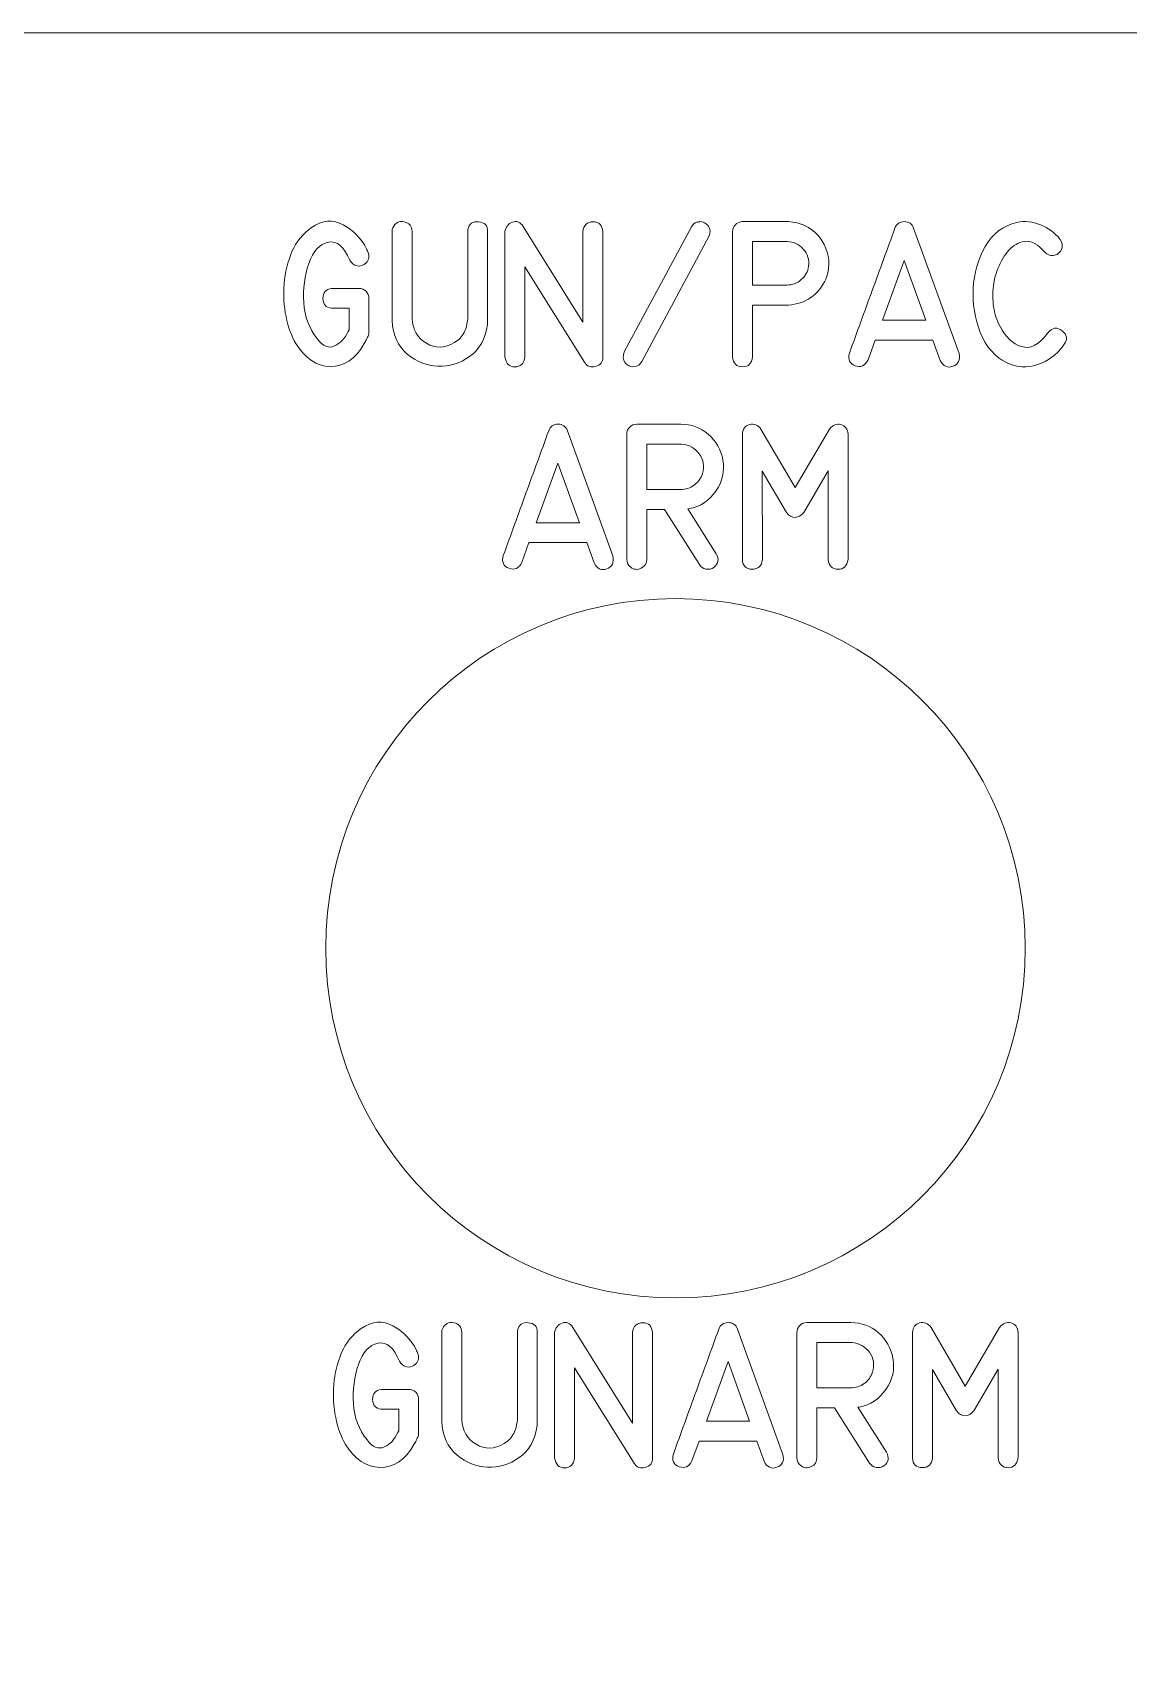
# Model space of a CAD drawing. Header units: millimetres. Extents: x -77 to 260, y -244 to 128.
# Drawn here: x -25.6 to 1.02, y 87.03 to 126.76 of the extents above; entities that cross this region are included whole.
import ezdxf

# ---------------------------------------------------------------- set-up
doc = ezdxf.new("R2010")
doc.units = ezdxf.units.MM
doc.header["$MEASUREMENT"] = 0
doc.layers.add('Cut', color=7, linetype='Continuous')
doc.layers.add('Engrave', color=7, linetype='Continuous')

msp = doc.modelspace()

# ---------------------------------------------------------------- linework, layer by layer
at = {"layer": 'Cut', "color": 250, "lineweight": 9}
msp.add_open_spline([(15.9454, 126.7647), (15.9454, 126.7647), (-65.0547, 126.7647), (-65.0547, 126.7647), (-65.0547, 126.7647), (-65.8797, 126.7647), (-66.5547, 126.0897), (-66.5547, 125.2647), (-66.5547, 125.2647), (-66.5547, 125.2647), (-66.5547, 122.5647), (-66.5547, 122.5647), (-66.5547, 122.5647), (-66.5547, 119.251), (-69.241, 116.5647), (-72.5547, 116.5647), (-72.5547, 116.5647), (-72.5547, 116.5647), (-75.2546, 116.5647), (-75.2546, 116.5647), (-75.2546, 116.5647), (-76.0796, 116.5647), (-76.7546, 115.8897), (-76.7546, 115.0647), (-76.7546, 115.0647), (-76.7546, 115.0647), (-76.7546, -23.8355), (-76.7546, -23.8355), (-76.7546, -23.8355), (-76.7546, -24.6605), (-76.0796, -25.3355), (-75.2546, -25.3355), (-75.2546, -25.3355), (-75.2546, -25.3355), (-72.5547, -25.3355), (-72.5547, -25.3355), (-72.5547, -25.3355), (-69.241, -25.3355), (-66.5547, -28.0218), (-66.5547, -31.3355), (-66.5547, -31.3355), (-66.5547, -31.3355), (-66.5547, -34.0353), (-66.5547, -34.0353), (-66.5547, -34.0353), (-66.5547, -34.8603), (-65.8797, -35.5353), (-65.0547, -35.5353), (-65.0547, -35.5353), (-65.0547, -35.5353), (15.9454, -35.5353), (15.9454, -35.5353), (15.9454, -35.5353), (16.7704, -35.5353), (17.4454, -34.8603), (17.4454, -34.0353), (17.4454, -34.0353), (17.4454, -34.0353), (17.4454, -31.3355), (17.4454, -31.3355), (17.4454, -31.3355), (17.4454, -28.0218), (20.1317, -25.3355), (23.4454, -25.3355), (23.4454, -25.3355), (23.4454, -25.3355), (26.1454, -25.3355), (26.1454, -25.3355), (26.1454, -25.3355), (26.9704, -25.3355), (27.6454, -24.6605), (27.6454, -23.8355), (27.6454, -23.8355), (27.6454, -23.8355), (27.6454, 115.0647), (27.6454, 115.0647), (27.6454, 115.0647), (27.6454, 115.8897), (26.9704, 116.5647), (26.1454, 116.5647), (26.1454, 116.5647), (26.1454, 116.5647), (23.4454, 116.5647), (23.4454, 116.5647), (23.4454, 116.5647), (20.1317, 116.5647), (17.4454, 119.251), (17.4454, 122.5647), (17.4454, 122.5647), (17.4454, 122.5647), (17.4454, 125.2647), (17.4454, 125.2647), (17.4454, 125.2647), (17.4454, 126.0897), (16.7704, 126.7647), (15.9454, 126.7647)], degree=3, knots=[0, 0, 0, 0, 0.04, 0.04, 0.04, 0.04, 0.08, 0.08, 0.08, 0.08, 0.12, 0.12, 0.12, 0.12, 0.16, 0.16, 0.16, 0.16, 0.2, 0.2, 0.2, 0.2, 0.24, 0.24, 0.24, 0.24, 0.28, 0.28, 0.28, 0.28, 0.32, 0.32, 0.32, 0.32, 0.36, 0.36, 0.36, 0.36, 0.4, 0.4, 0.4, 0.4, 0.44, 0.44, 0.44, 0.44, 0.48, 0.48, 0.48, 0.48, 0.52, 0.52, 0.52, 0.52, 0.56, 0.56, 0.56, 0.56, 0.6, 0.6, 0.6, 0.6, 0.64, 0.64, 0.64, 0.64, 0.68, 0.68, 0.68, 0.68, 0.72, 0.72, 0.72, 0.72, 0.76, 0.76, 0.76, 0.76, 0.8, 0.8, 0.8, 0.8, 0.84, 0.84, 0.84, 0.84, 0.88, 0.88, 0.88, 0.88, 0.92, 0.92, 0.92, 0.92, 1, 1, 1, 1], dxfattribs=at)
at = {"layer": 'Cut', "lineweight": 9}
msp.add_open_spline([(-9.9794, 113.0091), (-5.2856, 113.0091), (-1.4797, 109.2025), (-1.4797, 104.509), (-1.4797, 104.509), (-1.4796, 99.816), (-5.286, 96.0091), (-9.9796, 96.0091), (-9.9796, 96.0091), (-14.6731, 96.0094), (-18.4797, 99.8153), (-18.4797, 104.509), (-18.4797, 104.509), (-18.4794, 109.2034), (-14.6733, 113.0088), (-9.9794, 113.0091)], degree=3, knots=[0, 0, 0, 0, 0.2, 0.2, 0.2, 0.2, 0.4, 0.4, 0.4, 0.4, 0.6, 0.6, 0.6, 0.6, 1, 1, 1, 1], dxfattribs=at)
at = {"layer": 'Engrave', "color": 240, "lineweight": 9}
for points, knots in [([(-18.3213, 120.0655), (-18.3213, 120.0655), (-18.3366, 120.0672), (-18.3366, 120.0672), (-18.3366, 120.0672), (-18.4772, 120.0843), (-18.5471, 120.1643), (-18.5471, 120.3065), (-18.5471, 120.3065), (-18.5471, 120.4488), (-18.4772, 120.5288), (-18.3366, 120.5458), (-18.3366, 120.5458), (-18.3366, 120.5458), (-18.3213, 120.5494), (-18.3213, 120.5494), (-18.3213, 120.5494), (-18.3213, 120.5494), (-18.3061, 120.5494), (-18.3061, 120.5494), (-18.3061, 120.5494), (-18.3061, 120.5494), (-17.6705, 120.5494), (-17.6705, 120.5494), (-17.6705, 120.5494), (-17.6035, 120.5494), (-17.5464, 120.5258), (-17.4988, 120.4782), (-17.4988, 120.4782), (-17.4512, 120.4306), (-17.4277, 120.373), (-17.4277, 120.3065), (-17.4277, 120.3065), (-17.4277, 120.3065), (-17.4277, 119.4334), (-17.4277, 119.4334), (-17.4277, 119.4334), (-17.4277, 119.4334), (-17.4482, 119.3887), (-17.4482, 119.3887), (-17.4482, 119.3887), (-17.4482, 119.3887), (-17.46, 119.3611), (-17.46, 119.3611), (-17.46, 119.3611), (-17.46, 119.3611), (-17.4723, 119.3352), (-17.4723, 119.3352), (-17.4723, 119.3352), (-17.4723, 119.3352), (-17.4859, 119.3094), (-17.4859, 119.3094), (-17.4859, 119.3094), (-17.4859, 119.3094), (-17.5, 119.2835), (-17.5, 119.2835), (-17.5, 119.2835), (-17.5, 119.2835), (-17.5117, 119.2576), (-17.5117, 119.2576), (-17.5117, 119.2576), (-17.5117, 119.2576), (-17.5259, 119.2318), (-17.5259, 119.2318), (-17.5259, 119.2318), (-17.5259, 119.2318), (-17.5411, 119.2059), (-17.5411, 119.2059), (-17.5411, 119.2059), (-17.764, 118.8273), (-18.0409, 118.642), (-18.3713, 118.6503), (-18.3713, 118.6503), (-18.7023, 118.6591), (-18.9799, 118.8461), (-19.205, 119.2112), (-19.205, 119.2112), (-19.312, 119.3846), (-19.3908, 119.6016), (-19.4426, 119.8632), (-19.4426, 119.8632), (-19.4943, 120.1243), (-19.5102, 120.3912), (-19.489, 120.664), (-19.489, 120.664), (-19.4684, 120.9368), (-19.4049, 121.1961), (-19.2991, 121.4425), (-19.2991, 121.4425), (-19.1927, 121.6888), (-19.0339, 121.8846), (-18.8229, 122.0292), (-18.8229, 122.0292), (-18.5583, 122.2086), (-18.3014, 122.2291), (-18.0509, 122.0921), (-18.0509, 122.0921), (-17.8004, 121.9546), (-17.6135, 121.7623), (-17.4894, 121.5142), (-17.4894, 121.5142), (-17.4894, 121.5142), (-17.4759, 121.4866), (-17.4759, 121.4866), (-17.4759, 121.4866), (-17.4759, 121.4866), (-17.4653, 121.4624), (-17.4653, 121.4624), (-17.4653, 121.4624), (-17.4653, 121.4624), (-17.4518, 121.4366), (-17.4518, 121.4366), (-17.4518, 121.4366), (-17.4124, 121.3278), (-17.4277, 121.2384), (-17.4965, 121.1696), (-17.4965, 121.1696), (-17.5629, 121.1044), (-17.6352, 121.0797), (-17.7134, 121.0962), (-17.7134, 121.0962), (-17.7916, 121.1132), (-17.8516, 121.1591), (-17.8945, 121.2349), (-17.8945, 121.2349), (-18.0285, 121.5683), (-18.2014, 121.7135), (-18.4137, 121.6706), (-18.4137, 121.6706), (-18.6253, 121.6282), (-18.7841, 121.4548), (-18.8899, 121.1508), (-18.8899, 121.1508), (-18.9934, 120.8569), (-19.0339, 120.5405), (-19.0122, 120.2025), (-19.0122, 120.2025), (-18.9904, 119.8644), (-18.8799, 119.5692), (-18.6812, 119.3182), (-18.6812, 119.3182), (-18.5448, 119.1424), (-18.406, 119.086), (-18.2643, 119.1489), (-18.2643, 119.1489), (-18.1232, 119.2124), (-18.0121, 119.3299), (-17.9304, 119.5022), (-17.9304, 119.5022), (-17.9304, 119.5022), (-17.9115, 119.5398), (-17.9115, 119.5398), (-17.9115, 119.5398), (-17.9115, 119.5398), (-17.9115, 120.0655), (-17.9115, 120.0655), (-17.9115, 120.0655), (-17.9115, 120.0655), (-18.3213, 120.0655), (-18.3213, 120.0655)], [0, 0, 0, 0, 0.0243902, 0.0243902, 0.0243902, 0.0243902, 0.0487805, 0.0487805, 0.0487805, 0.0487805, 0.0731707, 0.0731707, 0.0731707, 0.0731707, 0.097561, 0.097561, 0.097561, 0.097561, 0.1219512, 0.1219512, 0.1219512, 0.1219512, 0.1463415, 0.1463415, 0.1463415, 0.1463415, 0.1707317, 0.1707317, 0.1707317, 0.1707317, 0.195122, 0.195122, 0.195122, 0.195122, 0.2195122, 0.2195122, 0.2195122, 0.2195122, 0.2439024, 0.2439024, 0.2439024, 0.2439024, 0.2682927, 0.2682927, 0.2682927, 0.2682927, 0.2926829, 0.2926829, 0.2926829, 0.2926829, 0.3170732, 0.3170732, 0.3170732, 0.3170732, 0.3414634, 0.3414634, 0.3414634, 0.3414634, 0.3658537, 0.3658537, 0.3658537, 0.3658537, 0.3902439, 0.3902439, 0.3902439, 0.3902439, 0.4146341, 0.4146341, 0.4146341, 0.4146341, 0.4390244, 0.4390244, 0.4390244, 0.4390244, 0.4634146, 0.4634146, 0.4634146, 0.4634146, 0.4878049, 0.4878049, 0.4878049, 0.4878049, 0.5121951, 0.5121951, 0.5121951, 0.5121951, 0.5365854, 0.5365854, 0.5365854, 0.5365854, 0.5609756, 0.5609756, 0.5609756, 0.5609756, 0.5853659, 0.5853659, 0.5853659, 0.5853659, 0.6097561, 0.6097561, 0.6097561, 0.6097561, 0.6341463, 0.6341463, 0.6341463, 0.6341463, 0.6585366, 0.6585366, 0.6585366, 0.6585366, 0.6829268, 0.6829268, 0.6829268, 0.6829268, 0.7073171, 0.7073171, 0.7073171, 0.7073171, 0.7317073, 0.7317073, 0.7317073, 0.7317073, 0.7560976, 0.7560976, 0.7560976, 0.7560976, 0.7804878, 0.7804878, 0.7804878, 0.7804878, 0.804878, 0.804878, 0.804878, 0.804878, 0.8292683, 0.8292683, 0.8292683, 0.8292683, 0.8536585, 0.8536585, 0.8536585, 0.8536585, 0.8780488, 0.8780488, 0.8780488, 0.8780488, 0.902439, 0.902439, 0.902439, 0.902439, 0.9268293, 0.9268293, 0.9268293, 0.9268293, 0.9512195, 0.9512195, 0.9512195, 0.9512195, 1, 1, 1, 1]), ([(-14.5444, 119.8074), (-14.5444, 119.8074), (-14.5444, 119.7727), (-14.5444, 119.7727), (-14.5444, 119.7727), (-14.5479, 119.7151), (-14.5503, 119.681), (-14.5509, 119.6692), (-14.5509, 119.6692), (-14.5991, 119.3182), (-14.7437, 119.0589), (-14.9836, 118.8913), (-14.9836, 118.8913), (-15.2235, 118.7244), (-15.4798, 118.6462), (-15.7514, 118.6573), (-15.7514, 118.6573), (-16.0237, 118.6685), (-16.273, 118.7673), (-16.4981, 118.9542), (-16.4981, 118.9542), (-16.7239, 119.1418), (-16.8468, 119.4146), (-16.8662, 119.7727), (-16.8662, 119.7727), (-16.8662, 119.7727), (-16.8662, 119.8074), (-16.8662, 119.8074), (-16.8662, 119.8074), (-16.8662, 119.8074), (-16.8662, 121.931), (-16.8662, 121.931), (-16.8662, 121.931), (-16.8662, 121.9651), (-16.8597, 121.9963), (-16.8474, 122.0239), (-16.8474, 122.0239), (-16.7921, 122.1445), (-16.7004, 122.1921), (-16.5722, 122.1668), (-16.5722, 122.1668), (-16.4446, 122.1415), (-16.3806, 122.0627), (-16.3806, 121.931), (-16.3806, 121.931), (-16.3806, 121.931), (-16.3806, 119.8074), (-16.3806, 119.8074), (-16.3806, 119.8074), (-16.3635, 119.5428), (-16.2471, 119.3452), (-16.0319, 119.2147), (-16.0319, 119.2147), (-15.8161, 119.0836), (-15.5898, 119.0895), (-15.3522, 119.2318), (-15.3522, 119.2318), (-15.2452, 119.2947), (-15.167, 119.3764), (-15.117, 119.4763), (-15.117, 119.4763), (-15.0671, 119.5763), (-15.0377, 119.6868), (-15.0283, 119.8074), (-15.0283, 119.8074), (-15.0283, 119.8074), (-15.0283, 121.931), (-15.0283, 121.931), (-15.0283, 121.931), (-15.0283, 121.9516), (-15.0271, 121.9669), (-15.0247, 121.9775), (-15.0247, 121.9775), (-14.9983, 122.1186), (-14.9119, 122.1827), (-14.7649, 122.1686), (-14.7649, 122.1686), (-14.6179, 122.155), (-14.5444, 122.0757), (-14.5444, 121.931), (-14.5444, 121.931), (-14.5444, 121.931), (-14.5444, 119.8074), (-14.5444, 119.8074)], [0, 0, 0, 0, 0.0454545, 0.0454545, 0.0454545, 0.0454545, 0.0909091, 0.0909091, 0.0909091, 0.0909091, 0.1363636, 0.1363636, 0.1363636, 0.1363636, 0.1818182, 0.1818182, 0.1818182, 0.1818182, 0.2272727, 0.2272727, 0.2272727, 0.2272727, 0.2727273, 0.2727273, 0.2727273, 0.2727273, 0.3181818, 0.3181818, 0.3181818, 0.3181818, 0.3636364, 0.3636364, 0.3636364, 0.3636364, 0.4090909, 0.4090909, 0.4090909, 0.4090909, 0.4545455, 0.4545455, 0.4545455, 0.4545455, 0.5, 0.5, 0.5, 0.5, 0.5454545, 0.5454545, 0.5454545, 0.5454545, 0.5909091, 0.5909091, 0.5909091, 0.5909091, 0.6363636, 0.6363636, 0.6363636, 0.6363636, 0.6818182, 0.6818182, 0.6818182, 0.6818182, 0.7272727, 0.7272727, 0.7272727, 0.7272727, 0.7727273, 0.7727273, 0.7727273, 0.7727273, 0.8181818, 0.8181818, 0.8181818, 0.8181818, 0.8636364, 0.8636364, 0.8636364, 0.8636364, 0.9090909, 0.9090909, 0.9090909, 0.9090909, 1, 1, 1, 1]), ([(-11.7452, 118.8819), (-11.7452, 118.7614), (-11.8034, 118.685), (-11.9198, 118.652), (-11.9198, 118.652), (-12.0368, 118.6197), (-12.1267, 118.6538), (-12.1914, 118.7549), (-12.1914, 118.7549), (-12.1914, 118.7549), (-13.6384, 121.075), (-13.6384, 121.075), (-13.6384, 121.075), (-13.6384, 121.075), (-13.6384, 118.8819), (-13.6384, 118.8819), (-13.6384, 118.8819), (-13.6636, 118.7214), (-13.7448, 118.6409), (-13.8818, 118.6409), (-13.8818, 118.6409), (-14.0193, 118.6409), (-14.0999, 118.7214), (-14.124, 118.8819), (-14.124, 118.8819), (-14.124, 118.8819), (-14.124, 121.924), (-14.124, 121.924), (-14.124, 121.924), (-14.1069, 122.0433), (-14.0458, 122.1221), (-13.9406, 122.1603), (-13.9406, 122.1603), (-13.8353, 122.198), (-13.7477, 122.1621), (-13.6777, 122.0533), (-13.6777, 122.0533), (-13.6777, 122.0533), (-12.2308, 119.7298), (-12.2308, 119.7298), (-12.2308, 119.7298), (-12.2308, 119.7298), (-12.2308, 121.924), (-12.2308, 121.924), (-12.2308, 121.924), (-12.209, 122.088), (-12.1256, 122.1697), (-11.9803, 122.168), (-11.9803, 122.168), (-11.8351, 122.1662), (-11.7569, 122.0851), (-11.7452, 121.924), (-11.7452, 121.924), (-11.7452, 121.924), (-11.7452, 118.8819), (-11.7452, 118.8819)], [0, 0, 0, 0, 0.0666667, 0.0666667, 0.0666667, 0.0666667, 0.1333333, 0.1333333, 0.1333333, 0.1333333, 0.2, 0.2, 0.2, 0.2, 0.2666667, 0.2666667, 0.2666667, 0.2666667, 0.3333333, 0.3333333, 0.3333333, 0.3333333, 0.4, 0.4, 0.4, 0.4, 0.4666667, 0.4666667, 0.4666667, 0.4666667, 0.5333333, 0.5333333, 0.5333333, 0.5333333, 0.6, 0.6, 0.6, 0.6, 0.6666667, 0.6666667, 0.6666667, 0.6666667, 0.7333333, 0.7333333, 0.7333333, 0.7333333, 0.8, 0.8, 0.8, 0.8, 0.8666667, 0.8666667, 0.8666667, 0.8666667, 1, 1, 1, 1]), ([(-9.5921, 122.0463), (-9.5574, 122.1086), (-9.5157, 122.1451), (-9.4669, 122.1556), (-9.4669, 122.1556), (-9.4181, 122.1668), (-9.391, 122.1721), (-9.3851, 122.1721), (-9.3851, 122.1721), (-9.3022, 122.1721), (-9.234, 122.1362), (-9.1805, 122.0651), (-9.1805, 122.0651), (-9.1264, 121.994), (-9.1235, 121.9105), (-9.1717, 121.814), (-9.1717, 121.814), (-9.1717, 121.814), (-10.7974, 118.7685), (-10.7974, 118.7685), (-10.7974, 118.7685), (-10.8115, 118.742), (-10.8362, 118.715), (-10.8715, 118.6867), (-10.8715, 118.6867), (-10.9073, 118.6585), (-10.9544, 118.6444), (-11.0132, 118.6444), (-11.0132, 118.6444), (-11.0955, 118.6444), (-11.1613, 118.6803), (-11.2101, 118.7514), (-11.2101, 118.7514), (-11.2589, 118.8225), (-11.2636, 118.9078), (-11.2248, 119.0078), (-11.2248, 119.0078), (-11.2248, 119.0078), (-9.5921, 122.0463), (-9.5921, 122.0463)], [0, 0, 0, 0, 0.0909091, 0.0909091, 0.0909091, 0.0909091, 0.1818182, 0.1818182, 0.1818182, 0.1818182, 0.2727273, 0.2727273, 0.2727273, 0.2727273, 0.3636364, 0.3636364, 0.3636364, 0.3636364, 0.4545455, 0.4545455, 0.4545455, 0.4545455, 0.5454545, 0.5454545, 0.5454545, 0.5454545, 0.6363636, 0.6363636, 0.6363636, 0.6363636, 0.7272727, 0.7272727, 0.7272727, 0.7272727, 0.8181818, 0.8181818, 0.8181818, 0.8181818, 1, 1, 1, 1]), ([(-7.2696, 122.1721), (-7.2696, 122.1721), (-7.2367, 122.1721), (-7.2367, 122.1721), (-7.2367, 122.1721), (-7.0897, 122.1615), (-6.9545, 122.1286), (-6.8305, 122.0721), (-6.8305, 122.0721), (-6.5929, 121.961), (-6.4248, 121.7776), (-6.326, 121.5224), (-6.326, 121.5224), (-6.2272, 121.2678), (-6.2284, 121.0191), (-6.3289, 120.7769), (-6.3289, 120.7769), (-6.4107, 120.5852), (-6.5312, 120.4347), (-6.6911, 120.3265), (-6.6911, 120.3265), (-6.8504, 120.2178), (-7.0327, 120.1572), (-7.2367, 120.1448), (-7.2367, 120.1448), (-7.2367, 120.1448), (-7.2696, 120.1431), (-7.2696, 120.1431), (-7.2696, 120.1431), (-7.2696, 120.1431), (-8.1069, 120.1431), (-8.1069, 120.1431), (-8.1069, 120.1431), (-8.1069, 120.1431), (-8.1069, 118.8872), (-8.1069, 118.8872), (-8.1069, 118.8872), (-8.1275, 118.7255), (-8.2092, 118.6444), (-8.3515, 118.6444), (-8.3515, 118.6444), (-8.4938, 118.6444), (-8.5749, 118.7255), (-8.5943, 118.8872), (-8.5943, 118.8872), (-8.5943, 118.8872), (-8.5943, 121.931), (-8.5943, 121.931), (-8.5943, 121.931), (-8.5772, 122.0733), (-8.5014, 122.1539), (-8.3668, 122.1721), (-8.3668, 122.1721), (-8.3668, 122.1721), (-8.3515, 122.1721), (-8.3515, 122.1721), (-8.3515, 122.1721), (-8.3515, 122.1721), (-7.2696, 122.1721), (-7.2696, 122.1721)], [0, 0, 0, 0, 0.0625, 0.0625, 0.0625, 0.0625, 0.125, 0.125, 0.125, 0.125, 0.1875, 0.1875, 0.1875, 0.1875, 0.25, 0.25, 0.25, 0.25, 0.3125, 0.3125, 0.3125, 0.3125, 0.375, 0.375, 0.375, 0.375, 0.4375, 0.4375, 0.4375, 0.4375, 0.5, 0.5, 0.5, 0.5, 0.5625, 0.5625, 0.5625, 0.5625, 0.625, 0.625, 0.625, 0.625, 0.6875, 0.6875, 0.6875, 0.6875, 0.75, 0.75, 0.75, 0.75, 0.8125, 0.8125, 0.8125, 0.8125, 0.875, 0.875, 0.875, 0.875, 1, 1, 1, 1]), ([(-5.7522, 118.9766), (-5.5687, 119.4834), (-5.3847, 119.9896), (-5.2007, 120.4953), (-5.2007, 120.4953), (-5.016, 121.0009), (-4.8314, 121.5071), (-4.6468, 122.0134), (-4.6468, 122.0134), (-4.6086, 122.118), (-4.5333, 122.1709), (-4.421, 122.1721), (-4.421, 122.1721), (-4.3081, 122.1733), (-4.2323, 122.1204), (-4.1935, 122.0134), (-4.1935, 122.0134), (-4.1935, 122.0134), (-3.0893, 118.9684), (-3.0893, 118.9684), (-3.0893, 118.9684), (-3.0552, 118.8061), (-3.1046, 118.702), (-3.2375, 118.655), (-3.2375, 118.655), (-3.371, 118.6074), (-3.4733, 118.6562), (-3.5462, 118.7996), (-3.5462, 118.7996), (-3.5462, 118.7996), (-3.7231, 119.2923), (-3.7231, 119.2923), (-3.7231, 119.2923), (-3.7231, 119.2923), (-5.1272, 119.2923), (-5.1272, 119.2923), (-5.1272, 119.2923), (-5.1272, 119.2923), (-5.2994, 118.8114), (-5.2994, 118.8114), (-5.2994, 118.8114), (-5.3729, 118.6667), (-5.4776, 118.6197), (-5.6128, 118.6697), (-5.6128, 118.6697), (-5.7486, 118.7191), (-5.7951, 118.822), (-5.7522, 118.9766)], [0, 0, 0, 0, 0.0769231, 0.0769231, 0.0769231, 0.0769231, 0.1538462, 0.1538462, 0.1538462, 0.1538462, 0.2307692, 0.2307692, 0.2307692, 0.2307692, 0.3076923, 0.3076923, 0.3076923, 0.3076923, 0.3846154, 0.3846154, 0.3846154, 0.3846154, 0.4615385, 0.4615385, 0.4615385, 0.4615385, 0.5384615, 0.5384615, 0.5384615, 0.5384615, 0.6153846, 0.6153846, 0.6153846, 0.6153846, 0.6923077, 0.6923077, 0.6923077, 0.6923077, 0.7692308, 0.7692308, 0.7692308, 0.7692308, 0.8461538, 0.8461538, 0.8461538, 0.8461538, 1, 1, 1, 1]), ([(-0.5318, 119.1959), (-0.5318, 119.1959), (-0.5471, 119.173), (-0.5471, 119.173), (-0.5471, 119.173), (-0.5506, 119.1689), (-0.5535, 119.1647), (-0.5559, 119.1612), (-0.5559, 119.1612), (-0.5576, 119.1577), (-0.56, 119.1542), (-0.5623, 119.1506), (-0.5623, 119.1506), (-0.7199, 118.9384), (-0.9263, 118.7873), (-1.182, 118.6967), (-1.182, 118.6967), (-1.4372, 118.6068), (-1.6889, 118.6232), (-1.937, 118.7461), (-1.937, 118.7461), (-2.2251, 118.8896), (-2.4367, 119.133), (-2.572, 119.4763), (-2.572, 119.4763), (-2.7066, 119.8197), (-2.7648, 120.1766), (-2.746, 120.547), (-2.746, 120.547), (-2.7266, 120.9174), (-2.629, 121.2572), (-2.4532, 121.5677), (-2.4532, 121.5677), (-2.2768, 121.8775), (-2.021, 122.0716), (-1.6853, 122.1498), (-1.6853, 122.1498), (-1.4925, 122.1944), (-1.3002, 122.1756), (-1.1085, 122.0939), (-1.1085, 122.0939), (-0.9169, 122.0116), (-0.7593, 121.8964), (-0.6364, 121.7482), (-0.6364, 121.7482), (-0.6352, 121.7482), (-0.6323, 121.7447), (-0.6282, 121.7364), (-0.6282, 121.7364), (-0.5753, 121.6676), (-0.5641, 121.5918), (-0.5953, 121.5101), (-0.5953, 121.5101), (-0.6264, 121.4278), (-0.6829, 121.3766), (-0.7658, 121.3554), (-0.7658, 121.3554), (-0.854, 121.3325), (-0.9357, 121.359), (-1.0104, 121.4348), (-1.0104, 121.4348), (-1.1644, 121.6141), (-1.3126, 121.7), (-1.4548, 121.6935), (-1.4548, 121.6935), (-1.5971, 121.6865), (-1.7247, 121.6277), (-1.837, 121.5177), (-1.837, 121.5177), (-1.9499, 121.4072), (-2.0434, 121.2661), (-2.1181, 121.0938), (-2.1181, 121.0938), (-2.1927, 120.9215), (-2.2386, 120.7604), (-2.2556, 120.6099), (-2.2556, 120.6099), (-2.2762, 120.4424), (-2.2744, 120.2736), (-2.2498, 120.1043), (-2.2498, 120.1043), (-2.2251, 119.935), (-2.1733, 119.7756), (-2.0939, 119.6263), (-2.0939, 119.6263), (-1.9558, 119.3646), (-1.7823, 119.2006), (-1.573, 119.1348), (-1.573, 119.1348), (-1.3631, 119.0683), (-1.1585, 119.1689), (-0.9586, 119.4352), (-0.9586, 119.4352), (-0.9492, 119.4464), (-0.9386, 119.4617), (-0.9257, 119.4799), (-0.9257, 119.4799), (-0.8181, 119.5992), (-0.704, 119.6116), (-0.5841, 119.5169), (-0.5841, 119.5169), (-0.4642, 119.4223), (-0.4465, 119.3153), (-0.5318, 119.1959)], [0, 0, 0, 0, 0.037037, 0.037037, 0.037037, 0.037037, 0.0740741, 0.0740741, 0.0740741, 0.0740741, 0.1111111, 0.1111111, 0.1111111, 0.1111111, 0.1481481, 0.1481481, 0.1481481, 0.1481481, 0.1851852, 0.1851852, 0.1851852, 0.1851852, 0.2222222, 0.2222222, 0.2222222, 0.2222222, 0.2592593, 0.2592593, 0.2592593, 0.2592593, 0.2962963, 0.2962963, 0.2962963, 0.2962963, 0.3333333, 0.3333333, 0.3333333, 0.3333333, 0.3703704, 0.3703704, 0.3703704, 0.3703704, 0.4074074, 0.4074074, 0.4074074, 0.4074074, 0.4444444, 0.4444444, 0.4444444, 0.4444444, 0.4814815, 0.4814815, 0.4814815, 0.4814815, 0.5185185, 0.5185185, 0.5185185, 0.5185185, 0.5555556, 0.5555556, 0.5555556, 0.5555556, 0.5925926, 0.5925926, 0.5925926, 0.5925926, 0.6296296, 0.6296296, 0.6296296, 0.6296296, 0.6666667, 0.6666667, 0.6666667, 0.6666667, 0.7037037, 0.7037037, 0.7037037, 0.7037037, 0.7407407, 0.7407407, 0.7407407, 0.7407407, 0.7777778, 0.7777778, 0.7777778, 0.7777778, 0.8148148, 0.8148148, 0.8148148, 0.8148148, 0.8518519, 0.8518519, 0.8518519, 0.8518519, 0.8888889, 0.8888889, 0.8888889, 0.8888889, 0.9259259, 0.9259259, 0.9259259, 0.9259259, 1, 1, 1, 1]), ([(-7.2696, 121.6865), (-7.2696, 121.6865), (-8.1069, 121.6865), (-8.1069, 121.6865), (-8.1069, 121.6865), (-8.1069, 121.6865), (-8.1069, 120.6305), (-8.1069, 120.6305), (-8.1069, 120.6305), (-8.1069, 120.6305), (-7.2696, 120.6305), (-7.2696, 120.6305), (-7.2696, 120.6305), (-7.1385, 120.6305), (-7.0233, 120.674), (-6.9228, 120.7616), (-6.9228, 120.7616), (-6.8222, 120.8486), (-6.7634, 120.958), (-6.7458, 121.0885), (-6.7458, 121.0885), (-6.7252, 121.2473), (-6.7681, 121.3866), (-6.8734, 121.5065), (-6.8734, 121.5065), (-6.9792, 121.6265), (-7.1115, 121.6865), (-7.2696, 121.6865)], [0, 0, 0, 0, 0.125, 0.125, 0.125, 0.125, 0.25, 0.25, 0.25, 0.25, 0.375, 0.375, 0.375, 0.375, 0.5, 0.5, 0.5, 0.5, 0.625, 0.625, 0.625, 0.625, 0.75, 0.75, 0.75, 0.75, 1, 1, 1, 1]), ([(-3.8989, 119.7762), (-3.8989, 119.7762), (-4.4228, 121.2231), (-4.4228, 121.2231), (-4.4228, 121.2231), (-4.4228, 121.2231), (-4.9496, 119.7762), (-4.9496, 119.7762), (-4.9496, 119.7762), (-4.9496, 119.7762), (-3.8989, 119.7762), (-3.8989, 119.7762)], [0, 0, 0, 0, 0.25, 0.25, 0.25, 0.25, 0.5, 0.5, 0.5, 0.5, 1, 1, 1, 1]), ([(-4.4228, 121.2231), (-4.4228, 121.2231), (-3.8989, 119.7762), (-3.8989, 119.7762), (-3.8989, 119.7762), (-3.8989, 119.7762), (-4.4228, 121.2231), (-4.4228, 121.2231)], [0, 0, 0, 0, 0.3333333, 0.3333333, 0.3333333, 0.3333333, 1, 1, 1, 1]), ([(-14.1646, 114.0526), (-13.9811, 114.5594), (-13.7971, 115.0656), (-13.6131, 115.5713), (-13.6131, 115.5713), (-13.4284, 116.0769), (-13.2438, 116.5831), (-13.0592, 117.0894), (-13.0592, 117.0894), (-13.021, 117.194), (-12.9457, 117.2469), (-12.8334, 117.2481), (-12.8334, 117.2481), (-12.7205, 117.2493), (-12.6447, 117.1964), (-12.6059, 117.0894), (-12.6059, 117.0894), (-12.6059, 117.0894), (-11.5017, 114.0444), (-11.5017, 114.0444), (-11.5017, 114.0444), (-11.4676, 113.8821), (-11.517, 113.778), (-11.6499, 113.731), (-11.6499, 113.731), (-11.7834, 113.6834), (-11.8857, 113.7322), (-11.9586, 113.8756), (-11.9586, 113.8756), (-11.9586, 113.8756), (-12.1355, 114.3683), (-12.1355, 114.3683), (-12.1355, 114.3683), (-12.1355, 114.3683), (-13.5396, 114.3683), (-13.5396, 114.3683), (-13.5396, 114.3683), (-13.5396, 114.3683), (-13.7118, 113.8874), (-13.7118, 113.8874), (-13.7118, 113.8874), (-13.7853, 113.7427), (-13.89, 113.6957), (-14.0252, 113.7457), (-14.0252, 113.7457), (-14.161, 113.7951), (-14.2075, 113.898), (-14.1646, 114.0526)], [0, 0, 0, 0, 0.0769231, 0.0769231, 0.0769231, 0.0769231, 0.1538462, 0.1538462, 0.1538462, 0.1538462, 0.2307692, 0.2307692, 0.2307692, 0.2307692, 0.3076923, 0.3076923, 0.3076923, 0.3076923, 0.3846154, 0.3846154, 0.3846154, 0.3846154, 0.4615385, 0.4615385, 0.4615385, 0.4615385, 0.5384615, 0.5384615, 0.5384615, 0.5384615, 0.6153846, 0.6153846, 0.6153846, 0.6153846, 0.6923077, 0.6923077, 0.6923077, 0.6923077, 0.7692308, 0.7692308, 0.7692308, 0.7692308, 0.8461538, 0.8461538, 0.8461538, 0.8461538, 1, 1, 1, 1]), ([(-8.9871, 114.0943), (-8.9136, 113.9644), (-8.9342, 113.8556), (-9.0488, 113.7668), (-9.0488, 113.7668), (-9.1041, 113.728), (-9.1676, 113.7145), (-9.2393, 113.7275), (-9.2393, 113.7275), (-9.311, 113.7398), (-9.3634, 113.7757), (-9.3969, 113.8339), (-9.3969, 113.8339), (-9.3969, 113.8339), (-10.2459, 115.1762), (-10.2459, 115.1762), (-10.2459, 115.1762), (-10.2459, 115.1762), (-10.6769, 115.1762), (-10.6769, 115.1762), (-10.6769, 115.1762), (-10.6769, 115.1762), (-10.6769, 113.9632), (-10.6769, 113.9632), (-10.6769, 113.9632), (-10.6769, 113.8633), (-10.7221, 113.7915), (-10.8127, 113.7469), (-10.8127, 113.7469), (-10.9038, 113.7028), (-10.9885, 113.711), (-11.0678, 113.7721), (-11.0678, 113.7721), (-11.1308, 113.8192), (-11.1625, 113.8827), (-11.1625, 113.9632), (-11.1625, 113.9632), (-11.1625, 113.9632), (-11.1625, 117.007), (-11.1625, 117.007), (-11.1625, 117.007), (-11.1625, 117.0735), (-11.139, 117.1305), (-11.0925, 117.1775), (-11.0925, 117.1775), (-11.0461, 117.2246), (-10.9891, 117.2481), (-10.9214, 117.2481), (-10.9214, 117.2481), (-10.9214, 117.2481), (-9.852, 117.2481), (-9.852, 117.2481), (-9.852, 117.2481), (-9.5944, 117.2481), (-9.371, 117.1664), (-9.1817, 117.0029), (-9.1817, 117.0029), (-8.9924, 116.8389), (-8.8742, 116.6313), (-8.8283, 116.3797), (-8.8283, 116.3797), (-8.7801, 116.1098), (-8.8372, 115.8576), (-9, 115.623), (-9, 115.623), (-9.1623, 115.3878), (-9.3781, 115.2455), (-9.6468, 115.195), (-9.6468, 115.195), (-9.6468, 115.195), (-9.6797, 115.1897), (-9.6797, 115.1897), (-9.6797, 115.1897), (-9.6797, 115.1897), (-8.9871, 114.0943), (-8.9871, 114.0943)], [0, 0, 0, 0, 0.05, 0.05, 0.05, 0.05, 0.1, 0.1, 0.1, 0.1, 0.15, 0.15, 0.15, 0.15, 0.2, 0.2, 0.2, 0.2, 0.25, 0.25, 0.25, 0.25, 0.3, 0.3, 0.3, 0.3, 0.35, 0.35, 0.35, 0.35, 0.4, 0.4, 0.4, 0.4, 0.45, 0.45, 0.45, 0.45, 0.5, 0.5, 0.5, 0.5, 0.55, 0.55, 0.55, 0.55, 0.6, 0.6, 0.6, 0.6, 0.65, 0.65, 0.65, 0.65, 0.7, 0.7, 0.7, 0.7, 0.75, 0.75, 0.75, 0.75, 0.8, 0.8, 0.8, 0.8, 0.85, 0.85, 0.85, 0.85, 0.9, 0.9, 0.9, 0.9, 1, 1, 1, 1]), ([(-5.7868, 113.9615), (-5.8121, 113.8009), (-5.8933, 113.7204), (-6.0302, 113.721), (-6.0302, 113.721), (-6.1678, 113.7216), (-6.2484, 113.8021), (-6.2725, 113.9615), (-6.2725, 113.9615), (-6.2725, 113.9615), (-6.2725, 116.1128), (-6.2725, 116.1128), (-6.2725, 116.1128), (-6.2725, 116.1128), (-6.8634, 115.1021), (-6.8634, 115.1021), (-6.8634, 115.1021), (-6.9263, 115.0262), (-6.9968, 114.9863), (-7.0744, 114.9827), (-7.0744, 114.9827), (-7.1521, 114.9798), (-7.2208, 115.0192), (-7.282, 115.1021), (-7.282, 115.1021), (-7.282, 115.1021), (-7.8694, 116.1081), (-7.8694, 116.1081), (-7.8694, 116.1081), (-7.8694, 116.1081), (-7.8676, 113.9615), (-7.8676, 113.9615), (-7.8676, 113.9615), (-7.8858, 113.8021), (-7.9687, 113.7222), (-8.1163, 113.7228), (-8.1163, 113.7228), (-8.2639, 113.7233), (-8.3432, 113.8033), (-8.355, 113.9615), (-8.355, 113.9615), (-8.355, 113.9615), (-8.355, 117.0035), (-8.355, 117.0035), (-8.355, 117.0035), (-8.3456, 117.1358), (-8.288, 117.2146), (-8.181, 117.2405), (-8.181, 117.2405), (-8.074, 117.2663), (-7.9811, 117.2299), (-7.9017, 117.1311), (-7.9017, 117.1311), (-7.9017, 117.1311), (-7.0733, 115.7065), (-7.0733, 115.7065), (-7.0733, 115.7065), (-7.0733, 115.7065), (-6.236, 117.1311), (-6.236, 117.1311), (-6.236, 117.1311), (-6.1572, 117.2299), (-6.0649, 117.2657), (-5.9597, 117.2393), (-5.9597, 117.2393), (-5.855, 117.2128), (-5.7968, 117.1346), (-5.7868, 117.0035), (-5.7868, 117.0035), (-5.7868, 117.0035), (-5.7868, 113.9615), (-5.7868, 113.9615)], [0, 0, 0, 0, 0.0526316, 0.0526316, 0.0526316, 0.0526316, 0.1052632, 0.1052632, 0.1052632, 0.1052632, 0.1578947, 0.1578947, 0.1578947, 0.1578947, 0.2105263, 0.2105263, 0.2105263, 0.2105263, 0.2631579, 0.2631579, 0.2631579, 0.2631579, 0.3157895, 0.3157895, 0.3157895, 0.3157895, 0.3684211, 0.3684211, 0.3684211, 0.3684211, 0.4210526, 0.4210526, 0.4210526, 0.4210526, 0.4736842, 0.4736842, 0.4736842, 0.4736842, 0.5263158, 0.5263158, 0.5263158, 0.5263158, 0.5789474, 0.5789474, 0.5789474, 0.5789474, 0.6315789, 0.6315789, 0.6315789, 0.6315789, 0.6842105, 0.6842105, 0.6842105, 0.6842105, 0.7368421, 0.7368421, 0.7368421, 0.7368421, 0.7894737, 0.7894737, 0.7894737, 0.7894737, 0.8421053, 0.8421053, 0.8421053, 0.8421053, 0.8947368, 0.8947368, 0.8947368, 0.8947368, 1, 1, 1, 1]), ([(-9.852, 115.66), (-9.7344, 115.66), (-9.6262, 115.6953), (-9.5268, 115.7671), (-9.5268, 115.7671), (-9.4275, 115.8382), (-9.361, 115.9311), (-9.3263, 116.0457), (-9.3263, 116.0457), (-9.2722, 116.2227), (-9.2969, 116.3826), (-9.4004, 116.5255), (-9.4004, 116.5255), (-9.5039, 116.6684), (-9.6462, 116.7472), (-9.8273, 116.7625), (-9.8273, 116.7625), (-9.8273, 116.7625), (-10.6769, 116.7625), (-10.6769, 116.7625), (-10.6769, 116.7625), (-10.6769, 116.7625), (-10.6769, 115.66), (-10.6769, 115.66), (-10.6769, 115.66), (-10.6769, 115.66), (-9.852, 115.66), (-9.852, 115.66)], [0, 0, 0, 0, 0.125, 0.125, 0.125, 0.125, 0.25, 0.25, 0.25, 0.25, 0.375, 0.375, 0.375, 0.375, 0.5, 0.5, 0.5, 0.5, 0.625, 0.625, 0.625, 0.625, 0.75, 0.75, 0.75, 0.75, 1, 1, 1, 1]), ([(-12.3113, 114.8522), (-12.3113, 114.8522), (-12.8352, 116.2991), (-12.8352, 116.2991), (-12.8352, 116.2991), (-12.8352, 116.2991), (-13.362, 114.8522), (-13.362, 114.8522), (-13.362, 114.8522), (-13.362, 114.8522), (-12.3113, 114.8522), (-12.3113, 114.8522)], [0, 0, 0, 0, 0.25, 0.25, 0.25, 0.25, 0.5, 0.5, 0.5, 0.5, 1, 1, 1, 1]), ([(-12.8352, 116.2991), (-12.8352, 116.2991), (-12.3113, 114.8522), (-12.3113, 114.8522), (-12.3113, 114.8522), (-12.3113, 114.8522), (-12.8352, 116.2991), (-12.8352, 116.2991)], [0, 0, 0, 0, 0.3333333, 0.3333333, 0.3333333, 0.3333333, 1, 1, 1, 1]), ([(-17.1142, 93.3033), (-17.1142, 93.3033), (-17.1295, 93.305), (-17.1295, 93.305), (-17.1295, 93.305), (-17.2701, 93.3221), (-17.34, 93.4021), (-17.34, 93.5443), (-17.34, 93.5443), (-17.34, 93.6866), (-17.2701, 93.7666), (-17.1295, 93.7836), (-17.1295, 93.7836), (-17.1295, 93.7836), (-17.1142, 93.7872), (-17.1142, 93.7872), (-17.1142, 93.7872), (-17.1142, 93.7872), (-17.099, 93.7872), (-17.099, 93.7872), (-17.099, 93.7872), (-17.099, 93.7872), (-16.4634, 93.7872), (-16.4634, 93.7872), (-16.4634, 93.7872), (-16.3964, 93.7872), (-16.3393, 93.7636), (-16.2917, 93.716), (-16.2917, 93.716), (-16.2441, 93.6684), (-16.2206, 93.6108), (-16.2206, 93.5443), (-16.2206, 93.5443), (-16.2206, 93.5443), (-16.2206, 92.6712), (-16.2206, 92.6712), (-16.2206, 92.6712), (-16.2206, 92.6712), (-16.2411, 92.6265), (-16.2411, 92.6265), (-16.2411, 92.6265), (-16.2411, 92.6265), (-16.2529, 92.5989), (-16.2529, 92.5989), (-16.2529, 92.5989), (-16.2529, 92.5989), (-16.2652, 92.573), (-16.2652, 92.573), (-16.2652, 92.573), (-16.2652, 92.573), (-16.2788, 92.5472), (-16.2788, 92.5472), (-16.2788, 92.5472), (-16.2788, 92.5472), (-16.2929, 92.5213), (-16.2929, 92.5213), (-16.2929, 92.5213), (-16.2929, 92.5213), (-16.3046, 92.4954), (-16.3046, 92.4954), (-16.3046, 92.4954), (-16.3046, 92.4954), (-16.3188, 92.4696), (-16.3188, 92.4696), (-16.3188, 92.4696), (-16.3188, 92.4696), (-16.334, 92.4437), (-16.334, 92.4437), (-16.334, 92.4437), (-16.5569, 92.0651), (-16.8338, 91.8798), (-17.1642, 91.8881), (-17.1642, 91.8881), (-17.4952, 91.8969), (-17.7728, 92.0839), (-17.9979, 92.449), (-17.9979, 92.449), (-18.1049, 92.6224), (-18.1837, 92.8394), (-18.2355, 93.101), (-18.2355, 93.101), (-18.2872, 93.3621), (-18.3031, 93.629), (-18.2819, 93.9018), (-18.2819, 93.9018), (-18.2613, 94.1746), (-18.1978, 94.4339), (-18.092, 94.6803), (-18.092, 94.6803), (-17.9856, 94.9266), (-17.8268, 95.1224), (-17.6158, 95.267), (-17.6158, 95.267), (-17.3512, 95.4464), (-17.0943, 95.4669), (-16.8438, 95.3299), (-16.8438, 95.3299), (-16.5933, 95.1924), (-16.4064, 95.0001), (-16.2823, 94.752), (-16.2823, 94.752), (-16.2823, 94.752), (-16.2688, 94.7244), (-16.2688, 94.7244), (-16.2688, 94.7244), (-16.2688, 94.7244), (-16.2582, 94.7002), (-16.2582, 94.7002), (-16.2582, 94.7002), (-16.2582, 94.7002), (-16.2447, 94.6744), (-16.2447, 94.6744), (-16.2447, 94.6744), (-16.2053, 94.5656), (-16.2206, 94.4762), (-16.2894, 94.4074), (-16.2894, 94.4074), (-16.3558, 94.3422), (-16.4281, 94.3175), (-16.5063, 94.334), (-16.5063, 94.334), (-16.5845, 94.351), (-16.6445, 94.3969), (-16.6874, 94.4727), (-16.6874, 94.4727), (-16.8214, 94.8061), (-16.9943, 94.9513), (-17.2066, 94.9084), (-17.2066, 94.9084), (-17.4182, 94.866), (-17.577, 94.6926), (-17.6828, 94.3886), (-17.6828, 94.3886), (-17.7863, 94.0947), (-17.8268, 93.7783), (-17.8051, 93.4403), (-17.8051, 93.4403), (-17.7833, 93.1022), (-17.6728, 92.807), (-17.4741, 92.556), (-17.4741, 92.556), (-17.3377, 92.3802), (-17.1989, 92.3238), (-17.0572, 92.3867), (-17.0572, 92.3867), (-16.9161, 92.4502), (-16.805, 92.5677), (-16.7233, 92.74), (-16.7233, 92.74), (-16.7233, 92.74), (-16.7044, 92.7776), (-16.7044, 92.7776), (-16.7044, 92.7776), (-16.7044, 92.7776), (-16.7044, 93.3033), (-16.7044, 93.3033), (-16.7044, 93.3033), (-16.7044, 93.3033), (-17.1142, 93.3033), (-17.1142, 93.3033)], [0, 0, 0, 0, 0.0243902, 0.0243902, 0.0243902, 0.0243902, 0.0487805, 0.0487805, 0.0487805, 0.0487805, 0.0731707, 0.0731707, 0.0731707, 0.0731707, 0.097561, 0.097561, 0.097561, 0.097561, 0.1219512, 0.1219512, 0.1219512, 0.1219512, 0.1463415, 0.1463415, 0.1463415, 0.1463415, 0.1707317, 0.1707317, 0.1707317, 0.1707317, 0.195122, 0.195122, 0.195122, 0.195122, 0.2195122, 0.2195122, 0.2195122, 0.2195122, 0.2439024, 0.2439024, 0.2439024, 0.2439024, 0.2682927, 0.2682927, 0.2682927, 0.2682927, 0.2926829, 0.2926829, 0.2926829, 0.2926829, 0.3170732, 0.3170732, 0.3170732, 0.3170732, 0.3414634, 0.3414634, 0.3414634, 0.3414634, 0.3658537, 0.3658537, 0.3658537, 0.3658537, 0.3902439, 0.3902439, 0.3902439, 0.3902439, 0.4146341, 0.4146341, 0.4146341, 0.4146341, 0.4390244, 0.4390244, 0.4390244, 0.4390244, 0.4634146, 0.4634146, 0.4634146, 0.4634146, 0.4878049, 0.4878049, 0.4878049, 0.4878049, 0.5121951, 0.5121951, 0.5121951, 0.5121951, 0.5365854, 0.5365854, 0.5365854, 0.5365854, 0.5609756, 0.5609756, 0.5609756, 0.5609756, 0.5853659, 0.5853659, 0.5853659, 0.5853659, 0.6097561, 0.6097561, 0.6097561, 0.6097561, 0.6341463, 0.6341463, 0.6341463, 0.6341463, 0.6585366, 0.6585366, 0.6585366, 0.6585366, 0.6829268, 0.6829268, 0.6829268, 0.6829268, 0.7073171, 0.7073171, 0.7073171, 0.7073171, 0.7317073, 0.7317073, 0.7317073, 0.7317073, 0.7560976, 0.7560976, 0.7560976, 0.7560976, 0.7804878, 0.7804878, 0.7804878, 0.7804878, 0.804878, 0.804878, 0.804878, 0.804878, 0.8292683, 0.8292683, 0.8292683, 0.8292683, 0.8536585, 0.8536585, 0.8536585, 0.8536585, 0.8780488, 0.8780488, 0.8780488, 0.8780488, 0.902439, 0.902439, 0.902439, 0.902439, 0.9268293, 0.9268293, 0.9268293, 0.9268293, 0.9512195, 0.9512195, 0.9512195, 0.9512195, 1, 1, 1, 1]), ([(-13.3373, 93.0452), (-13.3373, 93.0452), (-13.3373, 93.0105), (-13.3373, 93.0105), (-13.3373, 93.0105), (-13.3408, 92.9529), (-13.3432, 92.9188), (-13.3438, 92.907), (-13.3438, 92.907), (-13.392, 92.556), (-13.5366, 92.2967), (-13.7765, 92.1291), (-13.7765, 92.1291), (-14.0164, 91.9622), (-14.2727, 91.884), (-14.5443, 91.8951), (-14.5443, 91.8951), (-14.8166, 91.9063), (-15.0659, 92.0051), (-15.291, 92.192), (-15.291, 92.192), (-15.5168, 92.3796), (-15.6397, 92.6524), (-15.6591, 93.0105), (-15.6591, 93.0105), (-15.6591, 93.0105), (-15.6591, 93.0452), (-15.6591, 93.0452), (-15.6591, 93.0452), (-15.6591, 93.0452), (-15.6591, 95.1688), (-15.6591, 95.1688), (-15.6591, 95.1688), (-15.6591, 95.2029), (-15.6526, 95.2341), (-15.6403, 95.2617), (-15.6403, 95.2617), (-15.585, 95.3823), (-15.4933, 95.4299), (-15.3651, 95.4046), (-15.3651, 95.4046), (-15.2375, 95.3793), (-15.1735, 95.3005), (-15.1735, 95.1688), (-15.1735, 95.1688), (-15.1735, 95.1688), (-15.1735, 93.0452), (-15.1735, 93.0452), (-15.1735, 93.0452), (-15.1564, 92.7806), (-15.04, 92.583), (-14.8248, 92.4525), (-14.8248, 92.4525), (-14.609, 92.3214), (-14.3827, 92.3273), (-14.1451, 92.4696), (-14.1451, 92.4696), (-14.0381, 92.5325), (-13.9599, 92.6142), (-13.9099, 92.7141), (-13.9099, 92.7141), (-13.86, 92.8141), (-13.8306, 92.9246), (-13.8212, 93.0452), (-13.8212, 93.0452), (-13.8212, 93.0452), (-13.8212, 95.1688), (-13.8212, 95.1688), (-13.8212, 95.1688), (-13.8212, 95.1894), (-13.82, 95.2047), (-13.8176, 95.2153), (-13.8176, 95.2153), (-13.7912, 95.3564), (-13.7048, 95.4205), (-13.5578, 95.4064), (-13.5578, 95.4064), (-13.4108, 95.3928), (-13.3373, 95.3135), (-13.3373, 95.1688), (-13.3373, 95.1688), (-13.3373, 95.1688), (-13.3373, 93.0452), (-13.3373, 93.0452)], [0, 0, 0, 0, 0.0454545, 0.0454545, 0.0454545, 0.0454545, 0.0909091, 0.0909091, 0.0909091, 0.0909091, 0.1363636, 0.1363636, 0.1363636, 0.1363636, 0.1818182, 0.1818182, 0.1818182, 0.1818182, 0.2272727, 0.2272727, 0.2272727, 0.2272727, 0.2727273, 0.2727273, 0.2727273, 0.2727273, 0.3181818, 0.3181818, 0.3181818, 0.3181818, 0.3636364, 0.3636364, 0.3636364, 0.3636364, 0.4090909, 0.4090909, 0.4090909, 0.4090909, 0.4545455, 0.4545455, 0.4545455, 0.4545455, 0.5, 0.5, 0.5, 0.5, 0.5454545, 0.5454545, 0.5454545, 0.5454545, 0.5909091, 0.5909091, 0.5909091, 0.5909091, 0.6363636, 0.6363636, 0.6363636, 0.6363636, 0.6818182, 0.6818182, 0.6818182, 0.6818182, 0.7272727, 0.7272727, 0.7272727, 0.7272727, 0.7727273, 0.7727273, 0.7727273, 0.7727273, 0.8181818, 0.8181818, 0.8181818, 0.8181818, 0.8636364, 0.8636364, 0.8636364, 0.8636364, 0.9090909, 0.9090909, 0.9090909, 0.9090909, 1, 1, 1, 1]), ([(-10.5381, 92.1197), (-10.5381, 91.9992), (-10.5963, 91.9228), (-10.7127, 91.8898), (-10.7127, 91.8898), (-10.8297, 91.8575), (-10.9196, 91.8916), (-10.9843, 91.9927), (-10.9843, 91.9927), (-10.9843, 91.9927), (-12.4313, 94.3128), (-12.4313, 94.3128), (-12.4313, 94.3128), (-12.4313, 94.3128), (-12.4313, 92.1197), (-12.4313, 92.1197), (-12.4313, 92.1197), (-12.4565, 91.9592), (-12.5377, 91.8787), (-12.6747, 91.8787), (-12.6747, 91.8787), (-12.8122, 91.8787), (-12.8928, 91.9592), (-12.9169, 92.1197), (-12.9169, 92.1197), (-12.9169, 92.1197), (-12.9169, 95.1618), (-12.9169, 95.1618), (-12.9169, 95.1618), (-12.8998, 95.2811), (-12.8387, 95.3599), (-12.7335, 95.3981), (-12.7335, 95.3981), (-12.6282, 95.4358), (-12.5406, 95.3999), (-12.4706, 95.2911), (-12.4706, 95.2911), (-12.4706, 95.2911), (-11.0237, 92.9676), (-11.0237, 92.9676), (-11.0237, 92.9676), (-11.0237, 92.9676), (-11.0237, 95.1618), (-11.0237, 95.1618), (-11.0237, 95.1618), (-11.0019, 95.3258), (-10.9185, 95.4075), (-10.7732, 95.4058), (-10.7732, 95.4058), (-10.628, 95.404), (-10.5498, 95.3229), (-10.5381, 95.1618), (-10.5381, 95.1618), (-10.5381, 95.1618), (-10.5381, 92.1197), (-10.5381, 92.1197)], [0, 0, 0, 0, 0.0666667, 0.0666667, 0.0666667, 0.0666667, 0.1333333, 0.1333333, 0.1333333, 0.1333333, 0.2, 0.2, 0.2, 0.2, 0.2666667, 0.2666667, 0.2666667, 0.2666667, 0.3333333, 0.3333333, 0.3333333, 0.3333333, 0.4, 0.4, 0.4, 0.4, 0.4666667, 0.4666667, 0.4666667, 0.4666667, 0.5333333, 0.5333333, 0.5333333, 0.5333333, 0.6, 0.6, 0.6, 0.6, 0.6666667, 0.6666667, 0.6666667, 0.6666667, 0.7333333, 0.7333333, 0.7333333, 0.7333333, 0.8, 0.8, 0.8, 0.8, 0.8666667, 0.8666667, 0.8666667, 0.8666667, 1, 1, 1, 1]), ([(-10.0313, 92.2144), (-9.8478, 92.7212), (-9.6638, 93.2274), (-9.4798, 93.7331), (-9.4798, 93.7331), (-9.2951, 94.2387), (-9.1105, 94.7449), (-8.9259, 95.2512), (-8.9259, 95.2512), (-8.8877, 95.3558), (-8.8124, 95.4087), (-8.7001, 95.4099), (-8.7001, 95.4099), (-8.5872, 95.4111), (-8.5114, 95.3582), (-8.4726, 95.2512), (-8.4726, 95.2512), (-8.4726, 95.2512), (-7.3684, 92.2062), (-7.3684, 92.2062), (-7.3684, 92.2062), (-7.3343, 92.0439), (-7.3837, 91.9398), (-7.5166, 91.8928), (-7.5166, 91.8928), (-7.6501, 91.8452), (-7.7524, 91.894), (-7.8253, 92.0374), (-7.8253, 92.0374), (-7.8253, 92.0374), (-8.0022, 92.5301), (-8.0022, 92.5301), (-8.0022, 92.5301), (-8.0022, 92.5301), (-9.4063, 92.5301), (-9.4063, 92.5301), (-9.4063, 92.5301), (-9.4063, 92.5301), (-9.5785, 92.0492), (-9.5785, 92.0492), (-9.5785, 92.0492), (-9.652, 91.9045), (-9.7567, 91.8575), (-9.8919, 91.9075), (-9.8919, 91.9075), (-10.0277, 91.9569), (-10.0742, 92.0598), (-10.0313, 92.2144)], [0, 0, 0, 0, 0.0769231, 0.0769231, 0.0769231, 0.0769231, 0.1538462, 0.1538462, 0.1538462, 0.1538462, 0.2307692, 0.2307692, 0.2307692, 0.2307692, 0.3076923, 0.3076923, 0.3076923, 0.3076923, 0.3846154, 0.3846154, 0.3846154, 0.3846154, 0.4615385, 0.4615385, 0.4615385, 0.4615385, 0.5384615, 0.5384615, 0.5384615, 0.5384615, 0.6153846, 0.6153846, 0.6153846, 0.6153846, 0.6923077, 0.6923077, 0.6923077, 0.6923077, 0.7692308, 0.7692308, 0.7692308, 0.7692308, 0.8461538, 0.8461538, 0.8461538, 0.8461538, 1, 1, 1, 1]), ([(-4.8538, 92.2561), (-4.7803, 92.1262), (-4.8009, 92.0174), (-4.9155, 91.9286), (-4.9155, 91.9286), (-4.9708, 91.8898), (-5.0343, 91.8763), (-5.106, 91.8893), (-5.106, 91.8893), (-5.1777, 91.9016), (-5.2301, 91.9375), (-5.2636, 91.9957), (-5.2636, 91.9957), (-5.2636, 91.9957), (-6.1126, 93.338), (-6.1126, 93.338), (-6.1126, 93.338), (-6.1126, 93.338), (-6.5436, 93.338), (-6.5436, 93.338), (-6.5436, 93.338), (-6.5436, 93.338), (-6.5436, 92.125), (-6.5436, 92.125), (-6.5436, 92.125), (-6.5436, 92.0251), (-6.5888, 91.9533), (-6.6794, 91.9087), (-6.6794, 91.9087), (-6.7705, 91.8646), (-6.8552, 91.8728), (-6.9345, 91.9339), (-6.9345, 91.9339), (-6.9975, 91.981), (-7.0292, 92.0445), (-7.0292, 92.125), (-7.0292, 92.125), (-7.0292, 92.125), (-7.0292, 95.1688), (-7.0292, 95.1688), (-7.0292, 95.1688), (-7.0292, 95.2353), (-7.0057, 95.2923), (-6.9592, 95.3393), (-6.9592, 95.3393), (-6.9128, 95.3864), (-6.8558, 95.4099), (-6.7881, 95.4099), (-6.7881, 95.4099), (-6.7881, 95.4099), (-5.7187, 95.4099), (-5.7187, 95.4099), (-5.7187, 95.4099), (-5.4611, 95.4099), (-5.2377, 95.3282), (-5.0484, 95.1647), (-5.0484, 95.1647), (-4.8591, 95.0007), (-4.7409, 94.7931), (-4.695, 94.5415), (-4.695, 94.5415), (-4.6468, 94.2716), (-4.7039, 94.0194), (-4.8667, 93.7848), (-4.8667, 93.7848), (-5.029, 93.5496), (-5.2448, 93.4073), (-5.5135, 93.3568), (-5.5135, 93.3568), (-5.5135, 93.3568), (-5.5464, 93.3515), (-5.5464, 93.3515), (-5.5464, 93.3515), (-5.5464, 93.3515), (-4.8538, 92.2561), (-4.8538, 92.2561)], [0, 0, 0, 0, 0.05, 0.05, 0.05, 0.05, 0.1, 0.1, 0.1, 0.1, 0.15, 0.15, 0.15, 0.15, 0.2, 0.2, 0.2, 0.2, 0.25, 0.25, 0.25, 0.25, 0.3, 0.3, 0.3, 0.3, 0.35, 0.35, 0.35, 0.35, 0.4, 0.4, 0.4, 0.4, 0.45, 0.45, 0.45, 0.45, 0.5, 0.5, 0.5, 0.5, 0.55, 0.55, 0.55, 0.55, 0.6, 0.6, 0.6, 0.6, 0.65, 0.65, 0.65, 0.65, 0.7, 0.7, 0.7, 0.7, 0.75, 0.75, 0.75, 0.75, 0.8, 0.8, 0.8, 0.8, 0.85, 0.85, 0.85, 0.85, 0.9, 0.9, 0.9, 0.9, 1, 1, 1, 1]), ([(-1.6535, 92.1233), (-1.6788, 91.9627), (-1.76, 91.8822), (-1.8969, 91.8828), (-1.8969, 91.8828), (-2.0345, 91.8834), (-2.1151, 91.9639), (-2.1392, 92.1233), (-2.1392, 92.1233), (-2.1392, 92.1233), (-2.1392, 94.2746), (-2.1392, 94.2746), (-2.1392, 94.2746), (-2.1392, 94.2746), (-2.7301, 93.2639), (-2.7301, 93.2639), (-2.7301, 93.2639), (-2.793, 93.188), (-2.8635, 93.1481), (-2.9411, 93.1445), (-2.9411, 93.1445), (-3.0188, 93.1416), (-3.0875, 93.181), (-3.1487, 93.2639), (-3.1487, 93.2639), (-3.1487, 93.2639), (-3.7361, 94.2699), (-3.7361, 94.2699), (-3.7361, 94.2699), (-3.7361, 94.2699), (-3.7343, 92.1233), (-3.7343, 92.1233), (-3.7343, 92.1233), (-3.7525, 91.9639), (-3.8354, 91.884), (-3.983, 91.8846), (-3.983, 91.8846), (-4.1306, 91.8851), (-4.2099, 91.9651), (-4.2217, 92.1233), (-4.2217, 92.1233), (-4.2217, 92.1233), (-4.2217, 95.1653), (-4.2217, 95.1653), (-4.2217, 95.1653), (-4.2123, 95.2976), (-4.1547, 95.3764), (-4.0477, 95.4023), (-4.0477, 95.4023), (-3.9407, 95.4281), (-3.8478, 95.3917), (-3.7684, 95.2929), (-3.7684, 95.2929), (-3.7684, 95.2929), (-2.94, 93.8683), (-2.94, 93.8683), (-2.94, 93.8683), (-2.94, 93.8683), (-2.1027, 95.2929), (-2.1027, 95.2929), (-2.1027, 95.2929), (-2.0239, 95.3917), (-1.9316, 95.4275), (-1.8264, 95.4011), (-1.8264, 95.4011), (-1.7217, 95.3746), (-1.6635, 95.2964), (-1.6535, 95.1653), (-1.6535, 95.1653), (-1.6535, 95.1653), (-1.6535, 92.1233), (-1.6535, 92.1233)], [0, 0, 0, 0, 0.0526316, 0.0526316, 0.0526316, 0.0526316, 0.1052632, 0.1052632, 0.1052632, 0.1052632, 0.1578947, 0.1578947, 0.1578947, 0.1578947, 0.2105263, 0.2105263, 0.2105263, 0.2105263, 0.2631579, 0.2631579, 0.2631579, 0.2631579, 0.3157895, 0.3157895, 0.3157895, 0.3157895, 0.3684211, 0.3684211, 0.3684211, 0.3684211, 0.4210526, 0.4210526, 0.4210526, 0.4210526, 0.4736842, 0.4736842, 0.4736842, 0.4736842, 0.5263158, 0.5263158, 0.5263158, 0.5263158, 0.5789474, 0.5789474, 0.5789474, 0.5789474, 0.6315789, 0.6315789, 0.6315789, 0.6315789, 0.6842105, 0.6842105, 0.6842105, 0.6842105, 0.7368421, 0.7368421, 0.7368421, 0.7368421, 0.7894737, 0.7894737, 0.7894737, 0.7894737, 0.8421053, 0.8421053, 0.8421053, 0.8421053, 0.8947368, 0.8947368, 0.8947368, 0.8947368, 1, 1, 1, 1]), ([(-5.7187, 93.8218), (-5.6011, 93.8218), (-5.4929, 93.8571), (-5.3935, 93.9289), (-5.3935, 93.9289), (-5.2942, 94), (-5.2277, 94.0929), (-5.193, 94.2075), (-5.193, 94.2075), (-5.1389, 94.3845), (-5.1636, 94.5444), (-5.2671, 94.6873), (-5.2671, 94.6873), (-5.3706, 94.8302), (-5.5129, 94.909), (-5.694, 94.9243), (-5.694, 94.9243), (-5.694, 94.9243), (-6.5436, 94.9243), (-6.5436, 94.9243), (-6.5436, 94.9243), (-6.5436, 94.9243), (-6.5436, 93.8218), (-6.5436, 93.8218), (-6.5436, 93.8218), (-6.5436, 93.8218), (-5.7187, 93.8218), (-5.7187, 93.8218)], [0, 0, 0, 0, 0.125, 0.125, 0.125, 0.125, 0.25, 0.25, 0.25, 0.25, 0.375, 0.375, 0.375, 0.375, 0.5, 0.5, 0.5, 0.5, 0.625, 0.625, 0.625, 0.625, 0.75, 0.75, 0.75, 0.75, 1, 1, 1, 1]), ([(-8.178, 93.014), (-8.178, 93.014), (-8.7019, 94.4609), (-8.7019, 94.4609), (-8.7019, 94.4609), (-8.7019, 94.4609), (-9.2287, 93.014), (-9.2287, 93.014), (-9.2287, 93.014), (-9.2287, 93.014), (-8.178, 93.014), (-8.178, 93.014)], [0, 0, 0, 0, 0.25, 0.25, 0.25, 0.25, 0.5, 0.5, 0.5, 0.5, 1, 1, 1, 1]), ([(-8.7019, 94.4609), (-8.7019, 94.4609), (-8.178, 93.014), (-8.178, 93.014), (-8.178, 93.014), (-8.178, 93.014), (-8.7019, 94.4609), (-8.7019, 94.4609)], [0, 0, 0, 0, 0.3333333, 0.3333333, 0.3333333, 0.3333333, 1, 1, 1, 1])]:
    msp.add_open_spline(points, degree=3, knots=knots, dxfattribs=at)

doc.saveas('drawing.dxf')
